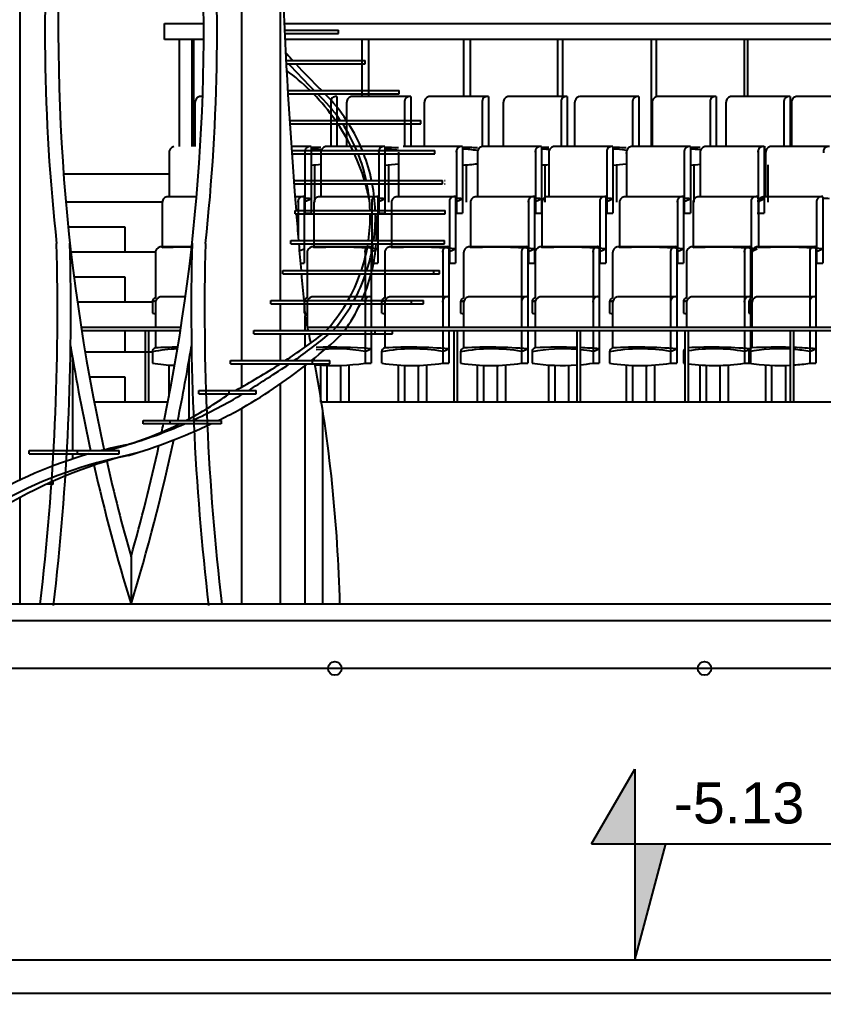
# Model space of a CAD drawing. Extents: x -30 to 1202, y 231 to 898.
# Drawn here: x 195.96 to 224.9, y 748.57 to 783.61 of the extents above; entities that cross this region are included whole.
import ezdxf

# ---------------------------------------------------------------- set-up
doc = ezdxf.new("R2010")
doc.units = 0
doc.header["$LTSCALE"] = 0.04
for name, color, linetype in [('0.1', 1, 'CONTINUOUS'), ('0.2', 2, 'CONTINUOUS'), ('0.3', 3, 'CONTINUOUS'), ('0.5', 5, 'CONTINUOUS')]:
    doc.layers.add(name, color=color, linetype=linetype)
doc.styles.add('STYLE2', font='arial.ttf')

msp = doc.modelspace()

# ---------------------------------------------------------------- hatches: boundary and pattern name
at = {"layer": '0.2'}
h = msp.add_hatch(color=256, dxfattribs=at)
h.paths.add_polyline_path([(216.546, 753.956), (218.108, 753.956), (218.108, 756.633)])
h.paths.add_polyline_path([(218.108, 749.766), (219.219, 753.956), (218.108, 753.956)])

# ---------------------------------------------------------------- linework, layer by layer
at = {"layer": '0.1'}
for p, q in [((201.178, 782.885), (201.178, 783.458)), ((201.178, 783.458), (202.59, 783.458)), ((205.483, 783.458), (236.239, 783.458)), ((202.589, 782.885), (201.178, 782.885)), ((201.721, 779.033), (201.721, 782.885)), ((202.172, 779.033), (202.172, 782.885)), ((202.232, 779.033), (202.232, 782.885)), ((233.449, 782.885), (205.511, 782.885)), ((208.287, 780.833), (208.287, 782.885)), ((208.527, 780.833), (208.527, 782.885)), ((211.945, 780.833), (211.945, 782.885)), ((212.185, 780.833), (212.185, 782.885)), ((215.329, 780.833), (215.329, 782.885)), ((215.509, 780.833), (215.509, 782.885)), ((218.706, 779.033), (218.706, 782.885)), ((218.886, 780.833), (218.886, 782.885)), ((222.049, 780.833), (222.049, 782.885)), ((222.169, 780.833), (222.169, 782.885)), ((202.549, 780.833), (202.441, 780.833)), ((207.383, 780.833), (207.383, 779.033)), ((210.038, 780.833), (207.9, 780.833)), ((210.038, 780.833), (210.038, 779.033)), ((212.833, 780.833), (210.695, 780.833)), ((212.833, 780.833), (212.833, 779.033)), ((215.675, 780.833), (213.536, 780.833)), ((215.675, 780.833), (215.675, 779.033)), ((218.246, 780.833), (216.108, 780.833)), ((218.246, 780.833), (218.246, 779.033)), ((221.037, 780.833), (218.899, 780.833)), ((221.037, 780.833), (221.037, 779.033)), ((223.692, 780.833), (221.554, 780.833)), ((223.692, 780.833), (223.692, 779.033)), ((226.047, 780.833), (223.909, 780.833)), ((202.272, 780.639), (202.272, 779.033)), ((207.163, 780.69), (207.163, 779.033)), ((207.731, 780.639), (207.731, 779.033)), ((209.818, 780.69), (209.818, 779.033)), ((210.526, 780.639), (210.526, 779.033)), ((212.613, 780.69), (212.613, 779.033)), ((213.367, 780.639), (213.367, 779.033)), ((215.455, 780.69), (215.455, 779.033)), ((215.939, 780.639), (215.939, 779.033)), ((218.026, 780.69), (218.026, 779.033)), ((218.73, 780.639), (218.73, 779.033)), ((220.817, 780.69), (220.817, 779.033)), ((221.385, 780.639), (221.385, 779.033)), ((223.472, 780.69), (223.472, 779.033)), ((223.74, 780.639), (223.74, 779.033)), ((206.453, 779.033), (205.741, 779.033)), ((206.453, 779.033), (206.453, 776.642)), ((209.109, 779.033), (206.97, 779.033)), ((209.109, 779.033), (209.109, 776.642)), ((211.904, 779.033), (209.765, 779.033)), ((211.904, 779.033), (211.904, 776.642)), ((214.745, 779.033), (212.607, 779.033)), ((214.745, 779.033), (214.745, 776.642)), ((217.316, 779.033), (215.178, 779.033)), ((217.316, 779.033), (217.316, 776.642)), ((220.107, 779.033), (217.969, 779.033)), ((220.107, 779.033), (220.107, 776.642)), ((222.762, 779.033), (220.624, 779.033)), ((222.762, 779.033), (222.762, 776.642)), ((225.118, 779.033), (222.979, 779.033)), ((201.343, 778.839), (201.343, 777.233)), ((206.233, 778.89), (206.233, 776.642)), ((206.801, 778.839), (206.801, 777.233)), ((208.888, 778.89), (208.888, 776.642)), ((209.596, 778.839), (209.596, 777.233)), ((211.683, 778.89), (211.683, 776.642)), ((212.438, 778.839), (212.438, 777.233)), ((214.525, 778.89), (214.525, 776.642)), ((215.009, 778.839), (215.009, 777.233)), ((217.096, 778.89), (217.096, 776.642)), ((217.8, 778.839), (217.8, 777.233)), ((219.887, 778.89), (219.887, 776.642)), ((220.455, 778.839), (220.455, 777.233)), ((222.542, 778.89), (222.542, 776.642)), ((222.81, 778.839), (222.81, 777.233)), ((206.581, 778.378), (206.581, 777.038)), ((209.236, 778.378), (209.236, 777.038)), ((212.031, 778.378), (212.031, 777.038)), ((214.872, 778.378), (214.872, 777.038)), ((217.444, 778.378), (217.444, 777.038)), ((220.235, 778.378), (220.235, 777.038)), ((222.89, 778.378), (222.89, 777.038)), ((197.544, 778.058), (201.343, 778.058)), ((211.259, 777.818), (211.278, 777.818)), ((211.259, 777.698), (211.278, 777.698)), ((201.093, 777.038), (197.627, 777.038)), ((201.093, 777.039), (201.093, 775.392)), ((202.333, 777.233), (201.262, 777.233)), ((206.204, 777.233), (205.871, 777.233)), ((205.984, 777.09), (205.984, 775.824)), ((206.204, 777.233), (206.204, 774.842)), ((206.233, 777.064), (206.453, 777.158)), ((206.552, 777.039), (206.552, 775.392)), ((208.859, 777.233), (206.721, 777.233)), ((208.639, 777.09), (208.639, 774.842)), ((208.859, 777.233), (208.859, 774.842)), ((208.888, 777.064), (209.109, 777.158)), ((209.347, 777.039), (209.347, 775.392)), ((211.654, 777.233), (209.516, 777.233)), ((211.434, 777.09), (211.434, 774.842)), ((211.654, 777.233), (211.654, 774.842)), ((211.683, 777.064), (211.904, 777.158)), ((212.188, 777.039), (212.188, 775.392)), ((214.496, 777.233), (212.357, 777.233)), ((214.276, 777.09), (214.276, 774.842)), ((214.496, 777.233), (214.496, 774.842)), ((214.525, 777.064), (214.745, 777.158)), ((214.76, 777.039), (214.76, 775.392)), ((217.067, 777.233), (214.929, 777.233)), ((216.847, 777.09), (216.847, 774.842)), ((217.067, 777.233), (217.067, 774.842)), ((217.096, 777.064), (217.316, 777.158)), ((217.551, 777.039), (217.551, 775.392)), ((219.858, 777.233), (217.72, 777.233)), ((219.638, 777.09), (219.638, 774.842)), ((219.858, 777.233), (219.858, 774.842)), ((219.887, 777.064), (220.107, 777.158)), ((220.206, 777.039), (220.206, 775.392)), ((222.513, 777.233), (220.375, 777.233)), ((222.293, 777.09), (222.293, 774.842)), ((222.542, 777.064), (222.762, 777.158)), ((222.561, 777.039), (222.561, 775.392)), ((224.868, 777.233), (222.73, 777.233)), ((224.648, 777.09), (224.648, 774.842)), ((224.868, 777.233), (224.868, 774.842)), ((206.233, 776.642), (206.453, 776.642)), ((208.888, 776.642), (209.109, 776.642)), ((211.683, 776.642), (211.904, 776.642)), ((214.525, 776.642), (214.745, 776.642)), ((217.096, 776.642), (217.316, 776.642)), ((219.887, 776.642), (220.107, 776.642)), ((222.542, 776.642), (222.762, 776.642)), ((199.763, 776.138), (197.713, 776.138)), ((199.763, 775.238), (199.763, 776.138)), ((200.849, 775.238), (197.811, 775.238)), ((200.849, 775.239), (200.849, 773.592)), ((202.155, 775.433), (201.018, 775.433)), ((206.029, 775.283), (206.204, 775.358)), ((206.308, 775.239), (206.308, 773.592)), ((208.615, 775.433), (206.477, 775.433)), ((208.395, 775.29), (208.395, 773.042)), ((208.615, 775.433), (208.615, 773.042)), ((208.639, 775.264), (208.859, 775.358)), ((209.103, 775.239), (209.103, 773.592)), ((211.41, 775.433), (209.272, 775.433)), ((211.19, 775.29), (211.19, 773.042)), ((211.41, 775.433), (211.41, 773.042)), ((211.434, 775.264), (211.654, 775.358)), ((211.944, 775.239), (211.944, 773.592)), ((214.252, 775.433), (212.113, 775.433)), ((214.032, 775.29), (214.032, 773.042)), ((214.252, 775.433), (214.252, 773.042)), ((214.276, 775.264), (214.496, 775.358)), ((214.516, 775.239), (214.516, 773.592)), ((216.823, 775.433), (214.685, 775.433)), ((216.603, 775.29), (216.603, 773.042)), ((216.823, 775.433), (216.823, 773.042)), ((216.847, 775.264), (217.067, 775.358)), ((217.307, 775.239), (217.307, 773.592)), ((219.614, 775.433), (217.476, 775.433)), ((219.394, 775.29), (219.394, 773.042)), ((219.614, 775.433), (219.614, 773.042)), ((219.638, 775.264), (219.858, 775.358)), ((219.962, 775.239), (219.962, 773.592)), ((222.269, 775.433), (220.131, 775.433)), ((222.049, 775.29), (222.049, 773.042)), ((222.269, 775.433), (222.269, 773.042)), ((222.293, 775.264), (222.513, 775.358)), ((222.317, 775.239), (222.317, 773.592)), ((224.624, 775.433), (222.486, 775.433)), ((224.404, 775.29), (224.404, 773.042)), ((224.624, 775.433), (224.624, 773.042)), ((224.648, 775.264), (224.868, 775.358)), ((206.068, 774.842), (206.204, 774.842)), ((208.639, 774.842), (208.859, 774.842)), ((211.434, 774.842), (211.654, 774.842)), ((214.276, 774.842), (214.496, 774.842)), ((216.847, 774.842), (217.067, 774.842)), ((219.638, 774.842), (219.858, 774.842)), ((224.648, 774.842), (224.868, 774.842)), ((199.763, 774.338), (197.92, 774.338)), ((199.763, 773.438), (199.763, 774.338)), ((200.74, 773.438), (198.041, 773.438)), ((200.74, 773.454), (200.74, 773.042)), ((200.849, 773.439), (200.849, 772.539)), ((201.929, 773.633), (201.018, 773.633)), ((206.198, 773.454), (206.198, 773.042)), ((206.308, 773.439), (206.308, 772.539)), ((208.615, 773.633), (206.477, 773.633)), ((208.395, 773.49), (208.395, 772.539)), ((208.615, 773.633), (208.615, 772.539)), ((208.993, 773.454), (208.993, 773.042)), ((209.103, 773.439), (209.103, 772.539)), ((211.41, 773.633), (209.272, 773.633)), ((211.19, 773.49), (211.19, 772.539)), ((211.41, 773.633), (211.41, 772.539)), ((211.835, 773.454), (211.835, 773.042)), ((211.944, 773.439), (211.944, 772.539)), ((214.252, 773.633), (212.113, 773.633)), ((214.032, 773.49), (214.032, 772.539)), ((214.252, 773.633), (214.252, 772.539)), ((214.406, 773.454), (214.406, 773.042)), ((214.516, 773.439), (214.516, 772.539)), ((216.823, 773.633), (214.685, 773.633)), ((216.603, 773.49), (216.603, 772.539)), ((216.823, 773.633), (216.823, 772.539)), ((217.197, 773.454), (217.197, 773.042)), ((217.307, 773.439), (217.307, 772.539)), ((219.614, 773.633), (217.476, 773.633)), ((219.394, 773.49), (219.394, 772.539)), ((219.614, 773.633), (219.614, 772.539)), ((219.852, 773.454), (219.852, 773.042)), ((219.962, 773.439), (219.962, 772.539)), ((222.269, 773.633), (220.131, 773.633)), ((222.049, 773.49), (222.049, 772.539)), ((222.207, 773.454), (222.207, 773.042)), ((222.269, 773.633), (222.269, 772.539)), ((222.317, 773.439), (222.317, 772.539)), ((224.624, 773.633), (222.486, 773.633)), ((224.404, 773.49), (224.404, 772.539)), ((224.624, 773.633), (224.624, 772.539)), ((205.356, 772.418), (205.356, 773.378)), ((206.242, 772.418), (206.242, 772.946)), ((198.175, 772.539), (201.769, 772.539)), ((198.193, 772.419), (201.75, 772.419)), ((199.763, 771.638), (199.763, 772.419)), ((200.486, 772.419), (200.486, 769.838)), ((200.606, 772.419), (200.606, 769.838)), ((200.849, 772.419), (200.849, 771.792)), ((206.329, 772.539), (232.094, 772.539)), ((206.354, 772.419), (232.094, 772.419)), ((208.395, 772.419), (208.395, 771.242)), ((208.615, 772.419), (208.615, 771.242)), ((209.103, 772.419), (209.103, 771.792)), ((211.19, 772.419), (211.19, 771.242)), ((211.41, 772.419), (211.41, 771.242)), ((211.586, 772.419), (211.586, 769.838)), ((211.706, 772.419), (211.706, 769.838)), ((211.944, 772.419), (211.944, 771.792)), ((214.032, 772.419), (214.032, 771.242)), ((214.252, 772.419), (214.252, 771.242)), ((214.516, 772.419), (214.516, 771.792)), ((216.021, 772.419), (216.021, 769.838)), ((216.141, 772.419), (216.141, 769.838)), ((216.603, 772.419), (216.603, 771.242)), ((216.823, 772.419), (216.823, 771.242)), ((217.307, 772.419), (217.307, 771.792)), ((219.394, 772.419), (219.394, 771.242)), ((219.614, 772.419), (219.614, 771.242)), ((219.901, 772.419), (219.901, 769.838)), ((220.021, 772.419), (220.021, 769.838)), ((222.049, 772.419), (222.049, 771.242)), ((222.269, 772.419), (222.269, 771.242)), ((222.317, 772.419), (222.317, 771.792)), ((223.702, 772.419), (223.702, 769.838)), ((223.822, 772.419), (223.822, 769.838)), ((224.404, 772.419), (224.404, 771.242)), ((224.624, 772.419), (224.624, 771.242)), ((205.356, 771.338), (205.356, 772.298)), ((206.242, 771.827), (206.242, 772.298)), ((200.74, 771.638), (198.32, 771.638)), ((200.74, 771.654), (200.74, 771.242)), ((208.395, 771.664), (208.615, 771.758)), ((208.993, 771.654), (208.993, 771.242)), ((211.19, 771.664), (211.41, 771.758)), ((211.835, 771.654), (211.835, 771.242)), ((214.032, 771.664), (214.252, 771.758)), ((214.406, 771.654), (214.406, 771.242)), ((216.603, 771.664), (216.823, 771.758)), ((217.197, 771.654), (217.197, 771.242)), ((219.394, 771.664), (219.614, 771.758)), ((219.852, 771.654), (219.852, 771.242)), ((222.049, 771.664), (222.269, 771.758)), ((222.207, 771.654), (222.207, 771.242)), ((224.404, 771.664), (224.624, 771.758)), ((201.336, 771.177), (201.336, 770.045)), ((206.795, 771.177), (206.795, 769.838)), ((207.018, 771.165), (207.018, 769.838)), ((207.514, 771.163), (207.514, 769.838)), ((207.813, 771.178), (207.813, 769.838)), ((208.395, 771.242), (208.615, 771.242)), ((209.59, 771.177), (209.59, 769.838)), ((209.813, 771.165), (209.813, 769.838)), ((210.309, 771.163), (210.309, 769.838)), ((210.608, 771.178), (210.608, 769.838)), ((211.19, 771.242), (211.41, 771.242)), ((212.431, 771.177), (212.431, 769.838)), ((212.655, 771.165), (212.655, 769.838)), ((213.15, 771.163), (213.15, 769.838)), ((213.449, 771.178), (213.449, 769.838)), ((214.032, 771.242), (214.252, 771.242)), ((215.003, 771.177), (215.003, 769.838)), ((215.226, 771.165), (215.226, 769.838)), ((215.721, 771.163), (215.721, 769.838)), ((216.603, 771.242), (216.823, 771.242)), ((217.793, 771.177), (217.793, 769.838)), ((218.017, 771.165), (218.017, 769.838)), ((218.512, 771.163), (218.512, 769.838)), ((218.812, 771.178), (218.812, 769.838)), ((219.394, 771.242), (219.614, 771.242)), ((220.449, 771.177), (220.449, 769.838)), ((220.672, 771.165), (220.672, 769.838)), ((221.168, 771.163), (221.168, 769.838)), ((221.467, 771.178), (221.467, 769.838)), ((222.049, 771.242), (222.269, 771.242)), ((222.804, 771.177), (222.804, 769.838)), ((223.027, 771.165), (223.027, 769.838)), ((223.523, 771.163), (223.523, 769.838)), ((224.404, 771.242), (224.624, 771.242)), ((199.763, 770.738), (198.478, 770.738)), ((199.763, 769.838), (199.763, 770.738)), ((201.296, 769.838), (198.647, 769.838)), ((232.094, 769.838), (206.827, 769.838)), ((233.418, 760.261), (150.059, 760.261))]:
    msp.add_line(p, q, dxfattribs=at)
for centre, radius, start, end in [((202.499, 780.612), 0.228, 104.6142, 186.6233), ((207.344, 780.653), 0.185, 77.6539, 191.5423), ((207.957, 780.612), 0.228, 104.6142, 186.6233), ((209.999, 780.653), 0.185, 77.6539, 191.5423), ((210.752, 780.612), 0.228, 104.6142, 186.6233), ((212.794, 780.653), 0.185, 77.6539, 191.5423), ((213.594, 780.612), 0.228, 104.6142, 186.6233), ((215.635, 780.653), 0.185, 77.6539, 191.5423), ((216.165, 780.612), 0.228, 104.6142, 186.6233), ((218.207, 780.653), 0.185, 77.6539, 191.5423), ((218.956, 780.612), 0.228, 104.6142, 186.6233), ((220.998, 780.653), 0.185, 77.6539, 191.5423), ((221.611, 780.612), 0.228, 104.6142, 186.6233), ((223.653, 780.653), 0.185, 77.6539, 191.5423), ((223.966, 780.612), 0.228, 104.6142, 186.6233), ((201.569, 778.812), 0.228, 104.6142, 186.6233), ((206.414, 778.853), 0.185, 77.6539, 191.5423), ((205.979, 762.11), 16.907, 87.2144, 88.3938), ((207.028, 778.812), 0.228, 104.6142, 186.6233), ((209.069, 778.853), 0.185, 77.6539, 191.5423), ((208.635, 762.11), 16.907, 86.7402, 88.3938), ((211.864, 778.853), 0.185, 77.6539, 191.5423), ((211.43, 762.11), 16.907, 86.582, 88.3938), ((212.664, 778.812), 0.228, 104.6142, 186.6233), ((214.706, 778.853), 0.185, 77.6539, 191.5423), ((214.271, 762.11), 16.907, 87.4995, 88.3938), ((215.235, 778.812), 0.228, 104.6142, 186.6233), ((217.277, 778.853), 0.185, 77.6539, 191.5423), ((216.842, 762.11), 16.907, 86.7537, 88.3938), ((218.026, 778.812), 0.228, 104.6142, 186.6233), ((220.068, 778.853), 0.185, 77.6539, 191.5423), ((219.633, 762.11), 16.907, 87.2144, 88.3938), ((220.682, 778.812), 0.228, 104.6142, 186.6233), ((222.723, 778.853), 0.185, 77.6539, 191.5423), ((222.289, 762.11), 16.907, 88.2321, 88.3938), ((223.037, 778.812), 0.228, 104.6142, 186.6233), ((225.078, 778.853), 0.185, 77.6539, 191.5423), ((206.091, 772.821), 6.137, 83.3536, 86.6131), ((208.746, 772.821), 6.137, 82.0382, 86.6131), ((211.541, 772.821), 6.137, 81.5989, 86.6131), ((214.382, 772.821), 6.137, 84.1428, 86.6131), ((216.954, 772.821), 6.137, 82.0758, 86.6131), ((219.745, 772.821), 6.137, 83.3536, 86.6131), ((222.4, 772.821), 6.137, 86.1667, 86.6131), ((206.064, 785.729), 7.369, 273.026, 275.7381), ((208.72, 785.729), 7.369, 273.026, 276.8312), ((211.515, 785.729), 7.369, 273.026, 277.1961), ((214.356, 785.729), 7.369, 273.026, 275.0818), ((216.927, 785.729), 7.369, 273.026, 276.8), ((219.718, 785.729), 7.369, 273.026, 275.738), ((222.373, 785.729), 7.369, 273.026, 273.3976), ((201.32, 777.012), 0.228, 104.6142, 186.6233), ((206.165, 777.053), 0.185, 77.6539, 191.5423), ((205.05, 760.31), 16.907, 85.2376, 86.0845), ((205.161, 771.021), 6.137, 79.9402, 80.2136), ((206.779, 777.012), 0.228, 104.6142, 186.6233), ((208.82, 777.053), 0.185, 77.6539, 191.5423), ((207.705, 760.31), 16.907, 85.2376, 86.0845), ((207.816, 771.021), 6.137, 79.9402, 80.2136), ((209.573, 777.012), 0.228, 104.6142, 186.6233), ((211.615, 777.053), 0.185, 77.6539, 191.5423), ((210.5, 760.31), 16.907, 85.2376, 86.0845), ((210.611, 771.021), 6.137, 79.9402, 80.2136), ((212.415, 777.012), 0.228, 104.6142, 186.6233), ((214.456, 777.053), 0.185, 77.6539, 191.5423), ((213.341, 760.31), 16.907, 85.2376, 86.0845), ((213.453, 771.021), 6.137, 79.9402, 80.2136), ((214.986, 777.012), 0.228, 104.6142, 186.6233), ((217.028, 777.053), 0.185, 77.6539, 191.5423), ((215.913, 760.31), 16.907, 85.2376, 86.0845), ((216.024, 771.021), 6.137, 79.9402, 80.2136), ((217.777, 777.012), 0.228, 104.6142, 186.6233), ((219.819, 777.053), 0.185, 77.6539, 191.5423), ((218.704, 760.31), 16.907, 85.2376, 86.0845), ((218.815, 771.021), 6.137, 79.9402, 80.2136), ((220.432, 777.012), 0.228, 104.6142, 186.6233), ((222.474, 777.053), 0.185, 77.6539, 191.5423), ((221.359, 760.31), 16.907, 85.2376, 86.0845), ((221.47, 771.021), 6.137, 79.9402, 80.2136), ((222.788, 777.012), 0.228, 104.6142, 186.6233), ((224.829, 777.053), 0.185, 77.6539, 191.5423), ((223.714, 760.31), 16.907, 85.2376, 86.0845), ((223.825, 771.021), 6.137, 79.9402, 80.2136), ((425.506, 794.06), 220.278, 184.54156, 184.79209), ((205.135, 783.929), 7.369, 278.3458, 278.5726), ((207.79, 783.929), 7.369, 278.3458, 278.5726), ((210.585, 783.929), 7.369, 278.3458, 278.5726), ((213.426, 783.929), 7.369, 278.3458, 278.5726), ((215.997, 783.929), 7.369, 278.3458, 278.5726), ((218.788, 783.929), 7.369, 278.3458, 278.5726), ((221.444, 783.929), 7.369, 278.3458, 278.5726), ((223.799, 783.929), 7.369, 278.3458, 278.5726), ((425.506, 794.06), 220.278, 184.82341, 185.07405), ((201.076, 775.212), 0.228, 104.6142, 186.6233), ((201.997, 758.51), 16.907, 89.4718, 93.0643), ((206.535, 775.212), 0.228, 104.6142, 186.6233), ((207.456, 758.51), 16.907, 85.2376, 93.0643), ((208.576, 775.253), 0.185, 77.6539, 191.5423), ((209.329, 775.212), 0.228, 104.6142, 186.6233), ((210.251, 758.51), 16.907, 85.2376, 93.0643), ((211.371, 775.253), 0.185, 77.6539, 191.5423), ((212.171, 775.212), 0.228, 104.6142, 186.6233), ((213.092, 758.51), 16.907, 85.2376, 93.0643), ((214.212, 775.253), 0.185, 77.6539, 191.5423), ((214.742, 775.212), 0.228, 104.6142, 186.6233), ((215.663, 758.51), 16.907, 85.2376, 93.0643), ((216.784, 775.253), 0.185, 77.6539, 191.5423), ((217.533, 775.212), 0.228, 104.6142, 186.6233), ((218.454, 758.51), 16.907, 85.2376, 93.0643), ((219.575, 775.253), 0.185, 77.6539, 191.5423), ((220.188, 775.212), 0.228, 104.6142, 186.6233), ((221.11, 758.51), 16.907, 85.2376, 93.0643), ((222.23, 775.253), 0.185, 77.6539, 191.5423), ((222.544, 775.212), 0.228, 104.6142, 186.6233), ((223.465, 758.51), 16.907, 85.2376, 93.0643), ((224.585, 775.253), 0.185, 77.6539, 191.5423), ((425.506, 794.06), 220.278, 185.10539, 185.35613), ((200.896, 773.443), 0.157, 107.2118, 175.7482), ((201.864, 767.421), 6.137, 99.4521, 100.5617), ((201.076, 773.412), 0.228, 104.6142, 186.6233), ((206.354, 773.443), 0.157, 107.2118, 175.7482), ((207.323, 767.421), 6.137, 99.4521, 100.5617), ((206.535, 773.412), 0.228, 104.6142, 186.6233), ((208.576, 773.453), 0.185, 77.6539, 191.5423), ((209.149, 773.443), 0.157, 107.2118, 175.7482), ((210.118, 767.421), 6.137, 99.4521, 100.5617), ((209.329, 773.412), 0.228, 104.6142, 186.6233), ((211.371, 773.453), 0.185, 77.6539, 191.5423), ((211.991, 773.443), 0.157, 107.2118, 175.7482), ((212.96, 767.421), 6.137, 99.4521, 100.5617), ((212.171, 773.412), 0.228, 104.6142, 186.6233), ((214.212, 773.453), 0.185, 77.6539, 191.5423), ((214.562, 773.443), 0.157, 107.2118, 175.7482), ((215.531, 767.421), 6.137, 99.4521, 100.5617), ((214.742, 773.412), 0.228, 104.6142, 186.6233), ((216.784, 773.453), 0.185, 77.6539, 191.5423), ((217.353, 773.443), 0.157, 107.2118, 175.7482), ((218.322, 767.421), 6.137, 99.4521, 100.5617), ((217.533, 773.412), 0.228, 104.6142, 186.6233), ((219.575, 773.453), 0.185, 77.6539, 191.5423), ((220.008, 773.443), 0.157, 107.2118, 175.7482), ((220.977, 767.421), 6.137, 99.4521, 100.5617), ((220.188, 773.412), 0.228, 104.6142, 186.6233), ((222.23, 773.453), 0.185, 77.6539, 191.5423), ((222.363, 773.443), 0.157, 107.2118, 175.7482), ((223.332, 767.421), 6.137, 99.4521, 100.5617), ((222.544, 773.412), 0.228, 104.6142, 186.6233), ((224.585, 773.453), 0.185, 77.6539, 191.5423), ((201.838, 780.329), 7.369, 261.4274, 262.2901), ((207.297, 780.329), 7.369, 261.4274, 262.2901), ((425.506, 794.06), 220.278, 185.38749, 185.50035), ((210.092, 780.329), 7.369, 261.4274, 262.2901), ((212.933, 780.329), 7.369, 261.4274, 262.2901), ((215.504, 780.329), 7.369, 261.4274, 262.2901), ((218.295, 780.329), 7.369, 261.4274, 262.2901), ((220.95, 780.329), 7.369, 261.4274, 262.2901), ((223.306, 780.329), 7.369, 261.4274, 262.2901), ((152.496, 761.222), 55.01, 11.7428, 12.3051), ((152.496, 761.222), 55.01, 11.2683, 11.6152), ((200.896, 771.643), 0.157, 107.2118, 175.7482), ((201.864, 765.621), 6.137, 92.0702, 100.5617), ((201.753, 754.91), 16.907, 90.3393, 93.0643), ((207.212, 754.91), 16.907, 85.2376, 91.9448), ((207.323, 765.621), 6.137, 79.9402, 96.4091), ((209.149, 771.643), 0.157, 107.2118, 175.7482), ((210.118, 765.621), 6.137, 79.9402, 100.5617), ((210.007, 754.91), 16.907, 85.2376, 93.0643), ((211.991, 771.643), 0.157, 107.2118, 175.7482), ((212.96, 765.621), 6.137, 79.9402, 100.5617), ((212.848, 754.91), 16.907, 85.2376, 93.0643), ((214.562, 771.643), 0.157, 107.2118, 175.7482), ((215.531, 765.621), 6.137, 85.4212, 100.5617), ((215.419, 754.91), 16.907, 87.962, 93.0643), ((215.419, 754.91), 16.907, 85.2376, 87.555), ((215.531, 765.621), 6.137, 79.9402, 84.2963), ((217.353, 771.643), 0.157, 107.2118, 175.7482), ((218.322, 765.621), 6.137, 79.9402, 100.5617), ((218.21, 754.91), 16.907, 85.2376, 93.0643), ((220.008, 771.643), 0.157, 133.2082, 175.7482), ((220.977, 765.621), 6.137, 100.0972, 100.5617), ((220.866, 754.91), 16.907, 85.2376, 92.8637), ((220.977, 765.621), 6.137, 79.9402, 98.9612), ((222.363, 771.643), 0.157, 107.2118, 175.7482), ((223.332, 765.621), 6.137, 86.5442, 100.5617), ((223.221, 754.91), 16.907, 88.3689, 93.0643), ((223.221, 754.91), 16.907, 85.2376, 87.962), ((223.332, 765.621), 6.137, 79.9402, 85.4212), ((201.838, 778.529), 7.369, 261.4274, 267.6999), ((207.297, 778.529), 7.369, 264.8723, 278.5726), ((210.092, 778.529), 7.369, 261.4274, 278.5726), ((212.933, 778.529), 7.369, 261.4274, 278.5726), ((215.504, 778.529), 7.369, 261.4274, 274.0182), ((215.504, 778.529), 7.369, 274.9541, 278.5726), ((218.295, 778.529), 7.369, 261.4274, 278.5726), ((220.95, 778.529), 7.369, 261.4274, 261.8122), ((220.95, 778.529), 7.369, 262.7537, 278.5726), ((223.306, 778.529), 7.369, 261.4274, 273.0834), ((223.306, 778.529), 7.369, 274.0182, 278.5726)]:
    msp.add_arc(centre, radius, start, end, dxfattribs=at)
at = {"layer": '0.2'}
for p, q in [((203.964, 771.338), (203.964, 792.818)), ((195.979, 767.04), (195.979, 788.498)), ((205.356, 773.498), (205.356, 786.541)), ((205.495, 783.218), (207.437, 783.218)), ((207.437, 783.098), (207.437, 783.218)), ((205.501, 783.098), (207.437, 783.098)), ((205.551, 782.138), (208.397, 782.138)), ((205.557, 782.018), (208.397, 782.018)), ((208.397, 782.018), (208.397, 782.138)), ((205.612, 781.058), (209.628, 781.058)), ((205.619, 780.938), (209.628, 780.938)), ((209.628, 780.938), (209.628, 781.058)), ((205.678, 779.978), (210.405, 779.978)), ((205.686, 779.858), (210.405, 779.858)), ((210.405, 779.858), (210.405, 779.978)), ((205.75, 778.898), (210.902, 778.898)), ((205.758, 778.778), (210.902, 778.778)), ((210.902, 778.778), (210.902, 778.898)), ((205.827, 777.818), (211.183, 777.818)), ((205.836, 777.698), (211.183, 777.698)), ((211.183, 777.698), (211.183, 777.818)), ((205.882, 776.618), (205.882, 776.738)), ((205.882, 776.618), (205.882, 776.738)), ((205.882, 776.738), (211.278, 776.738)), ((205.882, 776.618), (211.278, 776.618)), ((211.278, 776.618), (211.278, 776.738)), ((205.728, 775.538), (205.728, 775.658)), ((205.728, 775.658), (208.803, 775.658)), ((205.728, 775.538), (208.795, 775.538)), ((208.71, 775.658), (211.259, 775.658)), ((208.795, 775.538), (211.259, 775.538)), ((211.259, 775.538), (211.259, 775.658)), ((205.439, 774.458), (205.439, 774.578)), ((205.439, 774.578), (208.647, 774.578)), ((205.439, 774.458), (208.617, 774.458)), ((208.617, 774.458), (211.072, 774.458)), ((208.647, 774.578), (211.072, 774.578)), ((210.872, 774.458), (210.872, 774.578)), ((211.072, 774.458), (211.072, 774.578)), ((205.001, 773.378), (205.001, 773.498)), ((205.001, 773.498), (208.281, 773.498)), ((208.281, 773.498), (210.494, 773.498)), ((210.072, 773.378), (210.072, 773.498)), ((210.494, 773.378), (210.494, 773.498)), ((205.001, 773.378), (208.226, 773.378)), ((208.224, 773.378), (210.494, 773.378)), ((204.389, 772.298), (204.389, 772.418)), ((204.389, 772.418), (207.658, 772.418)), ((207.658, 772.418), (209.387, 772.418)), ((208.765, 772.298), (208.765, 772.418)), ((209.387, 772.298), (209.387, 772.418)), ((204.389, 772.298), (207.57, 772.298)), ((207.57, 772.298), (209.387, 772.298)), ((197.878, 768.098), (197.878, 771.376)), ((202.066, 769.243), (202.066, 771.376)), ((203.556, 771.218), (203.556, 771.338)), ((203.556, 771.338), (206.507, 771.338)), ((206.471, 771.338), (207.125, 771.338)), ((206.507, 771.218), (206.507, 771.338)), ((207.125, 771.218), (207.125, 771.338)), ((203.556, 771.218), (206.507, 771.218)), ((203.964, 770.39), (203.964, 771.218)), ((206.242, 762.578), (206.242, 771.157)), ((206.32, 771.218), (207.125, 771.218)), ((202.409, 770.138), (202.409, 770.258)), ((202.409, 770.258), (204.477, 770.258)), ((203.503, 770.138), (203.503, 770.258)), ((204.477, 770.138), (204.477, 770.258)), ((205.356, 762.578), (205.356, 770.505)), ((202.409, 770.138), (204.477, 770.138)), ((204.435, 770.138), (204.477, 770.138)), ((203.964, 762.578), (203.964, 769.625)), ((206.875, 762.578), (206.875, 769.531)), ((200.406, 769.058), (200.406, 769.178)), ((200.406, 769.178), (203.222, 769.178)), ((203.222, 769.058), (200.406, 769.058)), ((201.377, 769.058), (201.377, 769.178)), ((203.222, 769.058), (202.845, 769.058)), ((203.097, 769.178), (203.222, 769.178)), ((203.222, 769.178), (203.222, 769.058)), ((196.308, 767.978), (196.308, 768.098)), ((196.308, 768.098), (199.54, 768.098)), ((196.308, 767.978), (199.54, 767.978)), ((197.878, 767.801), (197.878, 767.978)), ((198.05, 767.978), (198.05, 768.098)), ((199.54, 767.978), (199.54, 768.098)), ((196.959, 766.898), (197.185, 766.898)), ((197.175, 766.898), (197.175, 767.018)), ((195.979, 762.578), (195.979, 766.412)), ((199.972, 764.277), (199.972, 762.578)), ((233.762, 762.578), (166.181, 762.578)), ((233.338, 761.978), (166.181, 761.978)), ((216.546, 753.956), (218.108, 756.633)), ((218.108, 756.633), (218.108, 749.766)), ((216.546, 753.956), (232.895, 753.956)), ((218.108, 749.766), (219.219, 753.956))]:
    msp.add_line(p, q, dxfattribs=at)
for centre, radius, start, end in [((425.506, 794.06), 220.278, 180.15606, 184.51025), ((267.15, 783.215), 70.277, 175.22602, 186.26279), ((267.15, 783.215), 69.797, 175.22602, 192.50883), ((132.793, 783.215), 69.797, 348.39773, 4.77398), ((132.793, 783.215), 70.277, 353.73721, 4.77398), ((225.481, 799.998), 26.584, 221.3835, 222.2098), ((225.481, 799.998), 26.772, 222.1921, 225.03), ((225.481, 799.998), 26.584, 222.5599, 225.3945), ((201.101, 775.628), 7.597, 45.621, 53.9603), ((201.101, 775.628), 7.597, 34.9297, 44.3415), ((202.481, 776.515), 6.099, 34.5913, 46.4782), ((202.481, 776.515), 6.287, 46.2652, 46.4782), ((202.481, 776.515), 6.287, 33.4196, 44.7053), ((201.101, 775.628), 7.597, 25.4938, 33.8331), ((202.481, 776.515), 6.099, 22.995, 33.2329), ((202.481, 776.515), 6.287, 22.2708, 32.119), ((201.101, 775.628), 7.597, 16.7536, 24.4953), ((202.481, 776.515), 6.099, 12.3324, 21.7758), ((202.481, 776.515), 6.287, 11.9586, 21.094), ((209.823, 778.812), 0.228, 173.3767, 186.6233), ((201.101, 775.628), 7.597, 11.2917, 15.8108), ((202.481, 776.515), 6.099, 2.0926, 11.1809), ((202.481, 776.515), 6.287, 2.03, 10.843), ((202.481, 776.515), 6.099, 351.9201, 0.9649), ((202.481, 776.515), 6.287, 352.1629, 0.9361), ((202.718, 775.985), 6.094, 356.9275, 5.966), ((107.159, 773.147), 90.166, 353.26867, 1.5267), ((107.159, 773.147), 90.646, 353.26867, 1.5267), ((292.785, 773.147), 90.646, 178.4733, 186.73133), ((292.785, 773.147), 90.166, 178.4733, 186.73133), ((202.481, 776.515), 6.099, 341.4808, 350.7798), ((202.481, 776.515), 6.287, 342.0529, 351.0574), ((202.718, 775.985), 6.094, 346.654, 355.7969), ((202.481, 776.515), 6.099, 330.3506, 340.2877), ((202.481, 776.515), 6.287, 331.3199, 340.8996), ((202.718, 775.985), 6.094, 335.9169, 345.4915), ((202.481, 776.515), 6.099, 317.797, 329.045), ((202.481, 776.515), 6.287, 319.3301, 330.0657), ((202.718, 775.985), 6.094, 324.1763, 334.6749), ((191.425, 792.797), 25.677, 303.307, 307.0269), ((194.512, 787.515), 19.753, 305.0181, 309.6129), ((194.372, 786.353), 19.283, 308.8601, 313.1481), ((202.718, 775.985), 6.094, 322.6142, 322.7723), ((267.15, 783.215), 70.277, 189.29313, 192.42202), ((132.793, 783.215), 70.277, 348.47807, 350.70687), ((152.496, 761.222), 55.01, 10.5962, 10.6685), ((191.425, 792.797), 25.677, 298.6217, 302.8162), ((194.372, 786.353), 19.283, 299.3261, 308.2882), ((194.512, 787.515), 19.753, 301.6913, 304.4068), ((152.496, 761.222), 55.01, 1.4121, 10.4691), ((194.646, 785.759), 18.206, 301.633, 304.2352), ((196.005, 780.577), 12.853, 297.5117, 305.6861), ((194.646, 785.759), 18.206, 294.3914, 300.9054), ((193.456, 789.148), 22.176, 295.7704, 297.8528), ((196.005, 780.577), 12.853, 283.8455, 296.3302), ((194.646, 785.759), 18.206, 286.4668, 293.4602), ((193.456, 789.148), 22.176, 286.8379, 295.0478), ((132.793, 783.215), 69.797, 348.05415, 348.29715), ((132.793, 783.215), 70.277, 348.34344, 348.3782), ((132.793, 783.215), 70.277, 342.92299, 347.90212), ((202.779, 752.827), 15.756, 100.8723, 104.2468), ((132.793, 783.215), 69.797, 344.25624, 347.64924), ((202.779, 752.827), 15.756, 105.9236, 135.9008), ((202.779, 752.827), 15.372, 100.8723, 135.9008), ((204.396, 750.692), 17.832, 103.6274, 134.5903), ((267.15, 783.215), 70.277, 192.85036, 197.07701), ((267.15, 783.215), 69.797, 192.82923, 195.74376)]:
    msp.add_arc(centre, radius, start, end, dxfattribs=at)
at = {"layer": '0.3'}
for centre in [(207.307, 760.261), (220.614, 760.261)]:
    msp.add_circle(centre, 0.244, dxfattribs=at)
at = {"layer": '0.5'}
for p, q in [((234.618, 749.766), (150.059, 749.766)), ((234.618, 748.566), (150.059, 748.566))]:
    msp.add_line(p, q, dxfattribs=at)

# ---------------------------------------------------------------- texts
at = {"layer": '0.1', "style": 'STYLE2'}
msp.add_text('-5.13', height=1.4758, dxfattribs=at).set_placement((219.509, 754.683))

doc.saveas('drawing.dxf')
